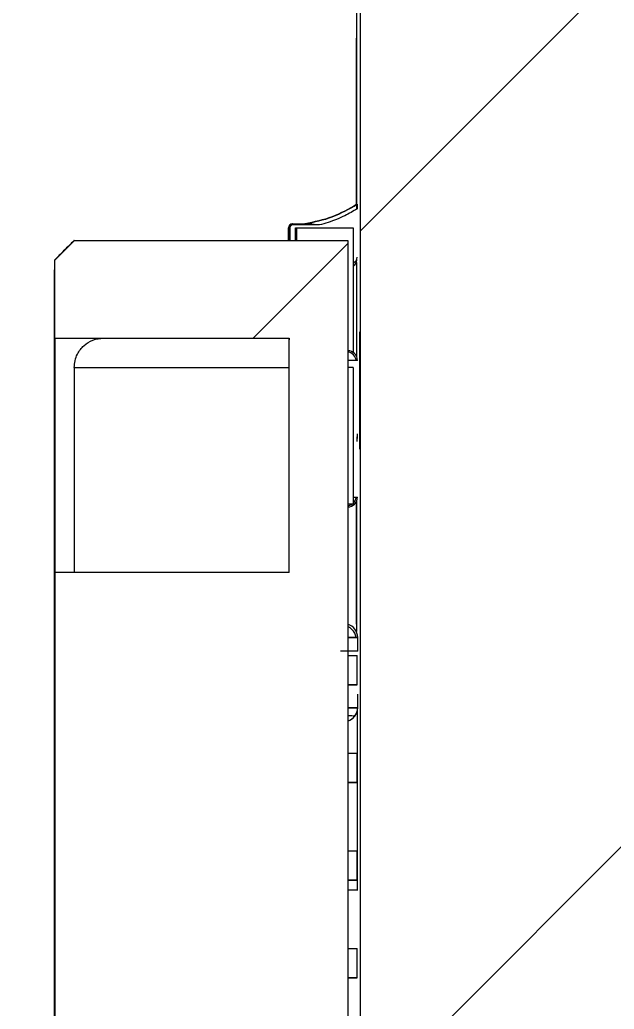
# Model space of a CAD drawing. Header units: millimetres. Extents: x -1 to 366, y 0 to 340.
# Drawn here: x 152.03 to 155.07, y 257.9 to 262.97 of the extents above; entities that cross this region are included whole.
import ezdxf

# ---------------------------------------------------------------- set-up
doc = ezdxf.new("R2010")
doc.units = ezdxf.units.MM
pattern_1 = [(45, (-418.589, -72.4933), (-2.245064, 2.245064), [])]

msp = doc.modelspace()

# ---------------------------------------------------------------- hatches: boundary and pattern name
at = {"linetype": 'Continuous', "lineweight": 18}
h = msp.add_hatch(dxfattribs=at)
h.set_pattern_fill('ANSI31', style=0)
h.set_pattern_definition(pattern_1)
edge = h.paths.add_edge_path(flags=0)
edge.add_line((155.3696, 249.1175), (155.3696, 265.6272))
edge.add_ellipse((-0.1292, 267.3724), major_axis=(-2090.9818, 0), ratio=0.000836927, start_angle=94.2208639, end_angle=94.2648177, ccw=False)
edge.add_line((153.7699, 265.6271), (153.7699, 249.1176))
edge.add_ellipse((-0.1292, 247.3724), major_axis=(-2090.9818, 0), ratio=0.000836927, start_angle=265.7351823, end_angle=265.7791361, ccw=False)
h = msp.add_hatch(dxfattribs=at)
h.set_pattern_fill('ANSI31', style=0)
h.set_pattern_definition(pattern_1)
h.paths.add_polyline_path([(153.7071, 261.8406), (152.3071, 261.8406), (152.2071, 261.7406), (152.2071, 261.3406), (153.4071, 261.3406), (153.4071, 260.1406), (152.2071, 260.1406), (152.2071, 254.6406), (153.4071, 254.6406), (153.4071, 253.4406), (152.2071, 253.4406), (152.2071, 253.0406), (152.3071, 252.9406), (153.7071, 252.9406)], flags=0)

# ---------------------------------------------------------------- linework, layer by layer
at = {"color": 7, "linetype": 'Continuous', "lineweight": 25}
for p, q in [((153.7699, 265.6271), (153.7699, 249.1176)), ((153.751, 263.8771), (153.751, 262.0244)), ((153.4235, 261.9261), (153.4239, 261.9261)), ((153.4239, 261.9261), (153.4239, 261.9261)), ((153.4243, 261.9261), (153.4247, 261.9261)), ((153.4247, 261.9261), (153.5224, 261.9261)), ((153.5611, 261.9201), (153.4247, 261.9201)), ((153.5224, 261.9261), (153.5611, 261.9201)), ((153.4027, 261.891), (153.4027, 261.8406)), ((153.4031, 261.891), (153.4027, 261.891)), ((153.4031, 261.8406), (153.4031, 261.891)), ((153.4031, 261.891), (153.4035, 261.891)), ((153.4035, 261.9061), (153.4035, 261.8406)), ((153.4039, 261.9061), (153.4035, 261.9061)), ((153.4039, 261.8406), (153.4039, 261.9061)), ((153.4039, 261.9061), (153.4043, 261.9061)), ((153.4043, 261.9061), (153.4043, 261.8406)), ((153.4047, 261.9061), (153.4043, 261.9061)), ((153.4047, 261.8406), (153.4047, 261.9061)), ((153.4047, 261.9061), (153.4107, 261.9061)), ((153.4107, 261.9061), (153.4107, 261.8406)), ((153.4385, 261.8406), (153.4385, 261.9061)), ((153.4385, 261.9061), (153.4447, 261.9061)), ((153.4447, 261.9061), (153.7344, 261.9061)), ((153.4447, 261.9061), (153.4447, 261.8406)), ((153.7344, 261.9061), (153.7347, 261.7261)), ((152.3071, 261.8406), (152.2071, 261.7406)), ((152.3051, 261.8406), (152.3071, 261.8406)), ((152.3071, 261.8406), (153.7071, 261.8406)), ((153.7071, 261.8406), (153.7071, 252.9406)), ((152.2049, 261.7406), (152.2071, 261.7406)), ((152.2071, 261.3406), (152.2071, 261.7406)), ((153.7347, 261.7261), (153.7347, 261.2678)), ((153.751, 261.7282), (153.751, 261.2495)), ((152.2049, 261.3156), (152.2049, 261.6906)), ((152.2054, 261.5656), (152.2051, 261.5656)), ((152.2051, 261.5656), (152.2051, 261.3156)), ((152.2051, 261.5656), (152.2054, 261.5653)), ((152.2054, 260.1156), (152.2054, 261.5656)), ((152.2049, 261.3156), (152.2051, 261.3156)), ((152.2049, 261.3156), (152.2054, 261.3156)), ((152.2051, 261.3156), (152.2054, 261.3156)), ((152.2057, 261.3406), (152.4559, 261.3406)), ((152.2071, 261.3406), (152.2057, 261.3406)), ((152.2057, 261.3406), (152.2057, 259.9406)), ((152.2071, 261.3406), (153.4071, 261.3406)), ((152.4559, 261.3406), (153.4059, 261.3406)), ((153.4071, 261.3406), (153.4059, 261.3406)), ((153.4071, 260.1406), (153.4071, 261.3406)), ((153.7347, 261.2677), (153.7347, 261.2673)), ((153.7514, 261.2264), (153.7067, 261.2264)), ((153.7566, 261.2264), (153.7514, 261.2264)), ((152.3057, 261.1906), (152.3057, 260.1406)), ((152.3057, 261.1906), (153.4057, 261.1906)), ((153.4057, 261.1906), (153.4057, 260.1406)), ((153.7352, 261.1906), (153.7071, 261.1906)), ((153.7352, 261.1906), (153.7352, 260.4906)), ((153.7352, 260.5264), (153.7514, 260.5264)), ((153.751, 260.5034), (153.751, 259.8382)), ((153.7514, 260.5264), (153.7566, 260.5264)), ((153.7352, 260.4906), (153.7071, 260.4906)), ((153.7349, 260.4906), (153.7071, 260.4906)), ((153.7352, 260.4906), (153.7349, 260.4906)), ((152.2049, 254.4156), (152.2049, 260.3656)), ((152.2049, 260.3656), (152.2051, 260.3656)), ((152.2051, 260.3656), (152.2051, 260.1156)), ((152.2051, 260.3656), (152.2054, 260.3656)), ((152.2064, 260.1406), (152.2071, 260.1406)), ((152.2071, 254.6406), (152.2071, 260.1406)), ((153.4071, 260.1406), (152.2071, 260.1406)), ((152.2051, 260.1156), (152.2054, 260.116)), ((152.2051, 260.1156), (152.2054, 260.1156)), ((152.2063, 254.7606), (152.2063, 260.0206)), ((152.2056, 259.9406), (152.2057, 259.9406)), ((152.2056, 259.9406), (152.2056, 254.8406)), ((152.2056, 259.9406), (152.2063, 259.9406)), ((152.2057, 259.9406), (152.2063, 259.9406)), ((153.7071, 259.8081), (153.7579, 259.8081)), ((153.7504, 259.8081), (153.7071, 259.8081)), ((153.7578, 259.8081), (153.7504, 259.8081)), ((152.2052, 259.7406), (152.2055, 259.7406)), ((152.2052, 259.7406), (152.2052, 259.5406)), ((152.2052, 259.7406), (152.2055, 259.7406)), ((152.2055, 259.7406), (152.2055, 259.5406)), ((153.7071, 259.7156), (153.755, 259.7156)), ((153.755, 259.5656), (153.755, 259.7156)), ((152.2052, 259.5406), (152.2055, 259.5406)), ((153.7071, 259.5656), (153.755, 259.5656)), ((153.7545, 259.5656), (153.7071, 259.5656)), ((153.755, 259.5656), (153.7545, 259.5656)), ((153.7071, 259.4481), (153.7578, 259.4481)), ((153.7579, 259.4481), (153.7071, 259.4481)), ((153.756, 258.5161), (153.756, 259.4324)), ((152.2052, 259.2406), (152.2055, 259.2406)), ((152.2052, 259.2406), (152.2052, 259.0406)), ((152.2052, 259.2406), (152.2055, 259.2406)), ((152.2055, 259.2406), (152.2055, 259.0406)), ((153.7071, 259.2156), (153.755, 259.2156)), ((153.755, 259.0656), (153.755, 259.2156)), ((152.2052, 259.0406), (152.2055, 259.0406)), ((153.7071, 259.0656), (153.755, 259.0656)), ((153.7545, 259.0656), (153.7071, 259.0656)), ((153.755, 259.0656), (153.7545, 259.0656)), ((152.2052, 258.7406), (152.2055, 258.7406)), ((152.2052, 258.7406), (152.2052, 258.5406)), ((152.2052, 258.7406), (152.2055, 258.7406)), ((152.2055, 258.7406), (152.2055, 258.5406)), ((153.7071, 258.7156), (153.755, 258.7156)), ((153.755, 258.5656), (153.755, 258.7156)), ((152.2052, 258.5406), (152.2055, 258.5406)), ((153.7071, 258.5656), (153.755, 258.5656)), ((153.7545, 258.5656), (153.7071, 258.5656)), ((153.755, 258.5656), (153.7545, 258.5656)), ((153.7071, 258.5161), (153.7584, 258.5161)), ((152.2052, 258.2406), (152.2055, 258.2406)), ((152.2052, 258.2406), (152.2052, 258.0406)), ((152.2052, 258.2406), (152.2055, 258.2406)), ((152.2055, 258.2406), (152.2055, 258.0406)), ((153.7071, 258.2156), (153.755, 258.2156)), ((153.755, 258.0656), (153.755, 258.2156)), ((153.7071, 258.0656), (153.755, 258.0656)), ((153.7545, 258.0656), (153.7071, 258.0656)), ((153.755, 258.0656), (153.7545, 258.0656)), ((152.2052, 258.0406), (152.2055, 258.0406))]:
    msp.add_line(p, q, dxfattribs=at)
at = {"color": 7, "linetype": 'Continuous', "lineweight": 25, "flags": 128}
for points in [[(153.4035, 261.8966), (153.4031, 261.8949), (153.4027, 261.891)], [(153.4031, 261.891), (153.4035, 261.8949), (153.4035, 261.895)], [(152.2049, 261.7406), (152.2049, 261.7346), (152.2049, 261.7284), (152.2049, 261.7222), (152.2049, 261.716), (152.2049, 261.7097), (152.2049, 261.7033), (152.2049, 261.697), (152.2049, 261.6906)], [(153.7688, 261.3724), (153.7689, 261.3496), (153.769, 261.2845), (153.769, 261.1872), (153.769, 261.0724), (153.769, 260.9576), (153.769, 260.8603), (153.7689, 260.7952), (153.7688, 260.7724), (153.7687, 260.7952), (153.7686, 260.8603), (153.7686, 260.9576), (153.7685, 261.0724), (153.7686, 261.1872), (153.7686, 261.2845), (153.7687, 261.3496), (153.7688, 261.3724)], [(153.7522, 260.5105), (153.7522, 260.3762), (153.7521, 260.1849), (153.752, 260.0226), (153.7519, 259.9143), (153.7517, 259.8762), (153.7516, 259.9143), (153.7515, 260.0226), (153.7514, 260.1849), (153.7513, 260.3762), (153.7513, 260.5096)]]:
    msp.add_lwpolyline(points, dxfattribs=at)
at = {"color": 7, "linetype": 'Continuous', "lineweight": 25}
for centre, radius, start, end in [((416.4181, 262.3554), 262.6669, 179.886396, 180.077661), ((-108.8915, 262.3584), 262.6438, 359.926828, 0.112953), ((153.4235, 261.9061), 0.02, 90, 180), ((153.4239, 261.9061), 0.02, 90, 180), ((153.4243, 261.9061), 0.02, 90, 180), ((153.4247, 261.9061), 0.02, 90, 180), ((153.4247, 261.9061), 0.014, 90, 180), ((151.6326, 261.9216), 1.7921, 359.952, 0.1439), ((153.7247, 261.7544), 0.03, 289.4712, 0), ((153.7231, 261.7393), 0.03, 292.7375, 0), ((198.2103, 261.2281), 44.8046, 179.85614, 180.04795), ((153.7066, 261.2264), 0.05, 360, 90), ((153.6947, 261.2152), 0.0573, 44.5128, 77.9457), ((153.6954, 261.2145), 0.0572, 12.0431, 45.4908), ((153.7066, 260.5264), 0.05, 270, 0), ((153.6954, 260.5384), 0.0572, 314.5092, 347.9569), ((153.6954, 260.536), 0.0554, 281.755, 305.0735), ((188.05, 260.0506), 35.8436, 179.85614, 180.04795), ((153.6878, 259.8081), 0.07, 0, 73.9632), ((153.6877, 259.8081), 0.07, 360, 73.8349), ((153.669, 259.7895), 0.0837, 44.8911, 62.859), ((153.6721, 259.7914), 0.0801, 12.0431, 45.4908), ((153.6877, 259.4481), 0.07, 286.1651, 0), ((153.6878, 259.4481), 0.07, 333.4158, 0), ((153.6878, 259.4481), 0.07, 286.0368, 333.435), ((153.73, 259.5001), 0.0925, 255.6869, 268.9159), ((153.7317, 259.4308), 0.0234, 261.4896, 323.2009)]:
    msp.add_arc(centre, radius, start, end, dxfattribs=at)
for points, knots in [([(153.7535, 262.0261), (153.7121, 262.0022), (153.6289, 261.9543), (153.5346, 261.9355), (153.4873, 261.9261)], [0, 0, 0, 0, 0.4975883, 1, 1, 1, 1]), ([(153.7543, 262.0261), (153.7129, 262.0022), (153.6296, 261.9543), (153.5354, 261.9355), (153.4881, 261.9261)], [0, 0, 0, 0, 0.4975883, 1, 1, 1, 1]), ([(153.4885, 261.9261), (153.5358, 261.9355), (153.63, 261.9543), (153.7133, 262.0022), (153.7547, 262.0261)], [0, 0, 0, 0, 0.502412, 1, 1, 1, 1]), ([(153.7547, 262.0261), (153.7547, 262.0259), (153.7547, 262.0255), (153.7547, 262.0233), (153.7547, 262.019), (153.7547, 262.0112), (153.7547, 262.0055), (153.7547, 262.0024)], [0, 0, 0, 0, 0.123451, 0.244498, 0.498338, 0.724178, 1, 1, 1, 1]), ([(153.7547, 262.0024), (153.7341, 261.9903), (153.7, 261.9704), (153.6497, 261.9483), (153.606, 261.9322), (153.5761, 261.9241), (153.5611, 261.9201)], [0, 0, 0, 0, 0.339816, 0.559693, 0.779723, 1, 1, 1, 1]), ([(153.4881, 261.9261), (153.4885, 261.9261), (153.4894, 261.9261), (153.4928, 261.9261), (153.5034, 261.9261), (153.514, 261.9261), (153.522, 261.9261)], [0, 0, 0, 0, 0.063516, 0.140407, 0.346313, 1, 1, 1, 1]), ([(152.3051, 261.8406), (152.3047, 261.8402), (152.3039, 261.8395), (152.2953, 261.8309), (152.2754, 261.8111), (152.243, 261.7787), (152.218, 261.7537), (152.2049, 261.7406)], [0, 0, 0, 0, 0.1155, 0.231445, 0.485843, 0.730274, 1, 1, 1, 1]), ([(152.3057, 261.1906), (152.3066, 261.2023), (152.3083, 261.2265), (152.3241, 261.2674), (152.3554, 261.3062), (152.4023, 261.3357), (152.4376, 261.3389), (152.4559, 261.3406)], [0, 0, 0, 0, 0.122689, 0.253392, 0.477822, 0.729761, 1, 1, 1, 1]), ([(153.7547, 260.8498), (153.7547, 260.8469), (153.7547, 260.8413), (153.7547, 260.8348), (153.7547, 260.8306), (153.7547, 260.8282), (153.7547, 260.8266), (153.7547, 260.8263), (153.7547, 260.8261)], [0, 0, 0, 0, 0.251609, 0.497333, 0.617119, 0.736248, 0.861835, 1, 1, 1, 1]), ([(153.7531, 260.8347), (153.7531, 260.8318), (153.7531, 260.8262), (153.7531, 260.8198), (153.7531, 260.8155), (153.7531, 260.8131), (153.7531, 260.8116), (153.7531, 260.8112), (153.7531, 260.811)], [0, 0, 0, 0, 0.251609, 0.497333, 0.617119, 0.736248, 0.861835, 1, 1, 1, 1]), ([(153.7581, 259.7381), (153.758, 259.7579), (153.758, 259.7937), (153.7579, 259.8037), (153.7579, 259.8081)], [0, 0, 0, 0, 0.554938, 1, 1, 1, 1]), ([(153.7581, 259.7381), (153.757, 259.7381), (153.7549, 259.7381), (153.738, 259.7381), (153.7089, 259.7381), (153.6859, 259.7381), (153.6698, 259.7381), (153.6697, 259.7381)], [0, 0, 0, 0, 0.219548, 0.4579, 0.717472, 0.997659, 1, 1, 1, 1]), ([(153.7579, 259.4481), (153.7579, 259.4493), (153.758, 259.4519), (153.758, 259.4752), (153.758, 259.5011), (153.7581, 259.5181)], [0, 0, 0, 0, 0.235122, 0.499263, 1, 1, 1, 1])]:
    msp.add_open_spline(points, degree=3, knots=knots, dxfattribs=at)

doc.saveas('drawing.dxf')
